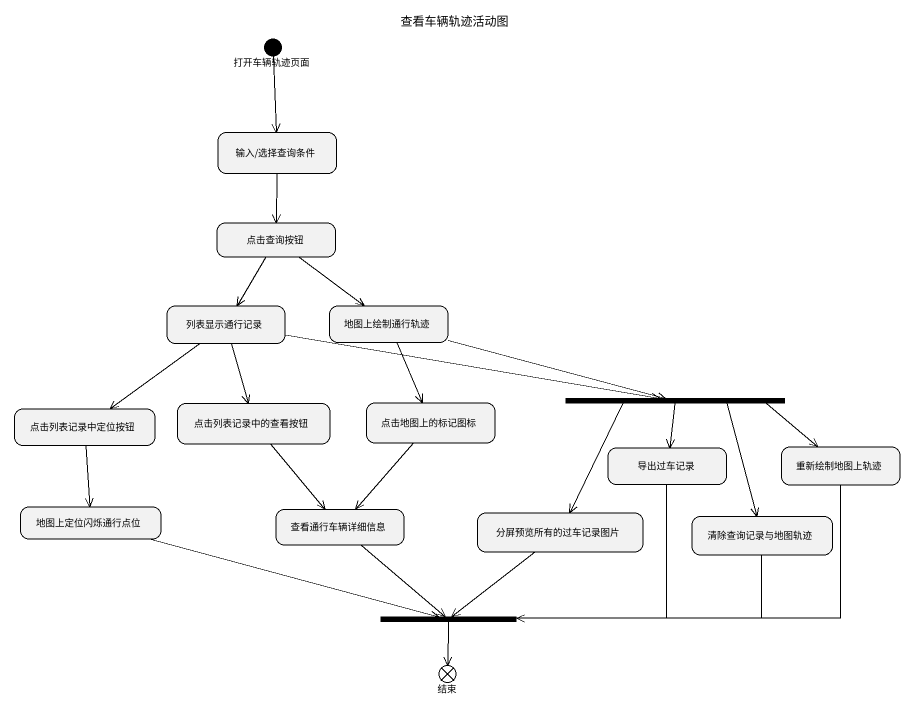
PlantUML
@startuml
title 查看车辆轨迹活动图
hide empty description
state 打开车辆轨迹页面 <<start>>
state "输入/选择查询条件" as 输入_选择查询条件
state 点击查询按钮
state 列表显示通行记录
state 地图上绘制通行轨迹
state 点击列表记录中定位按钮
state 点击列表记录中的查看按钮
state 点击地图上的标记图标
state fork1 <<fork>>
state 导出过车记录
state 重新绘制地图上轨迹
state 地图上定位闪烁通行点位
state 查看通行车辆详细信息
state 分屏预览所有的过车记录图片
state 清除查询记录与地图轨迹
state fork2 <<join>>
state 结束 <<end>>
打开车辆轨迹页面 --> 输入_选择查询条件
输入_选择查询条件 --> 点击查询按钮
点击查询按钮 --> 列表显示通行记录
点击查询按钮 --> 地图上绘制通行轨迹
列表显示通行记录 --> 点击列表记录中定位按钮
列表显示通行记录 --> 点击列表记录中的查看按钮
列表显示通行记录 -right-> fork1
地图上绘制通行轨迹 --> 点击地图上的标记图标
地图上绘制通行轨迹 -right-> fork1
点击列表记录中定位按钮 --> 地图上定位闪烁通行点位
点击列表记录中的查看按钮 --> 查看通行车辆详细信息
点击地图上的标记图标 --> 查看通行车辆详细信息
fork1 --> 导出过车记录
fork1 -right-> 重新绘制地图上轨迹
fork1 --> 分屏预览所有的过车记录图片
fork1 --> 清除查询记录与地图轨迹
导出过车记录 --> fork2
重新绘制地图上轨迹 -left-> fork2
地图上定位闪烁通行点位 -right-> fork2
查看通行车辆详细信息 --> fork2
分屏预览所有的过车记录图片 --> fork2
清除查询记录与地图轨迹 -left-> fork2
fork2 --> 结束
@enduml
